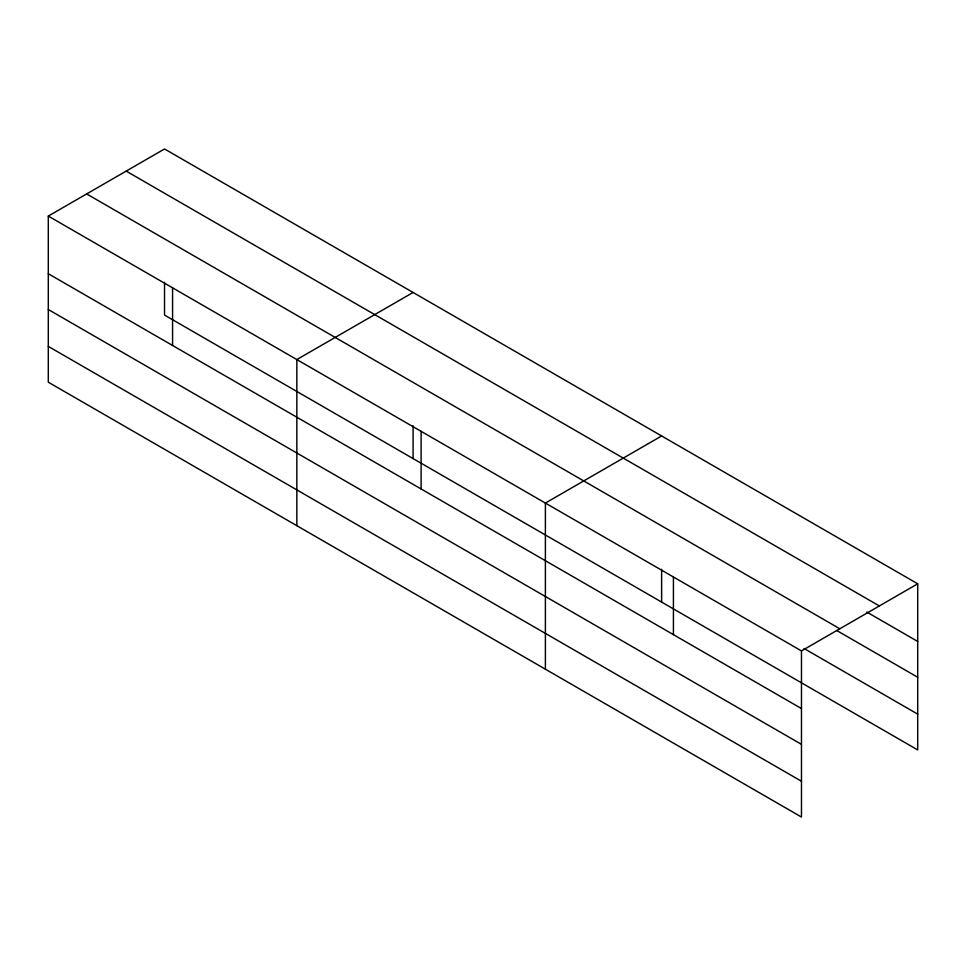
<?xml version="1.0" encoding="UTF-8"?>
<svg xmlns="http://www.w3.org/2000/svg" width="966" height="966" viewBox="0 0 966 966"><rect width="100%" height="100%" fill="white"/><g stroke="black" fill="none" stroke-linecap="round" stroke-linejoin="round"><path stroke-width="1.45" d="M801.466 744.351L801.466 650.915L48.3 216.082L48.3 382.198L801.466 817.031L801.466 744.351L48.3 309.518M164.534 282.277L164.534 315.085L917.7 749.918L917.7 583.802L164.534 148.969L48.3 216.082M413.086 292.469L296.84 359.569L296.84 525.685M661.625 435.956L545.392 503.069L545.392 669.184M801.466 650.915L917.7 583.802M126.184 171.115L879.338 605.948M866.743 612.033L917.7 641.448M86.662 193.937L839.816 628.769M836.701 630.484L917.7 677.251M804.038 648.5L917.7 714.128M48.3 273.728L801.466 708.561M48.3 346.396L801.466 781.24M673.423 576.992L673.423 634.638M661.625 569.264L661.625 602.072M421.116 431.319L421.116 488.977M413.086 425.777L413.086 458.584M172.576 287.832L172.576 345.478"/></g></svg>
